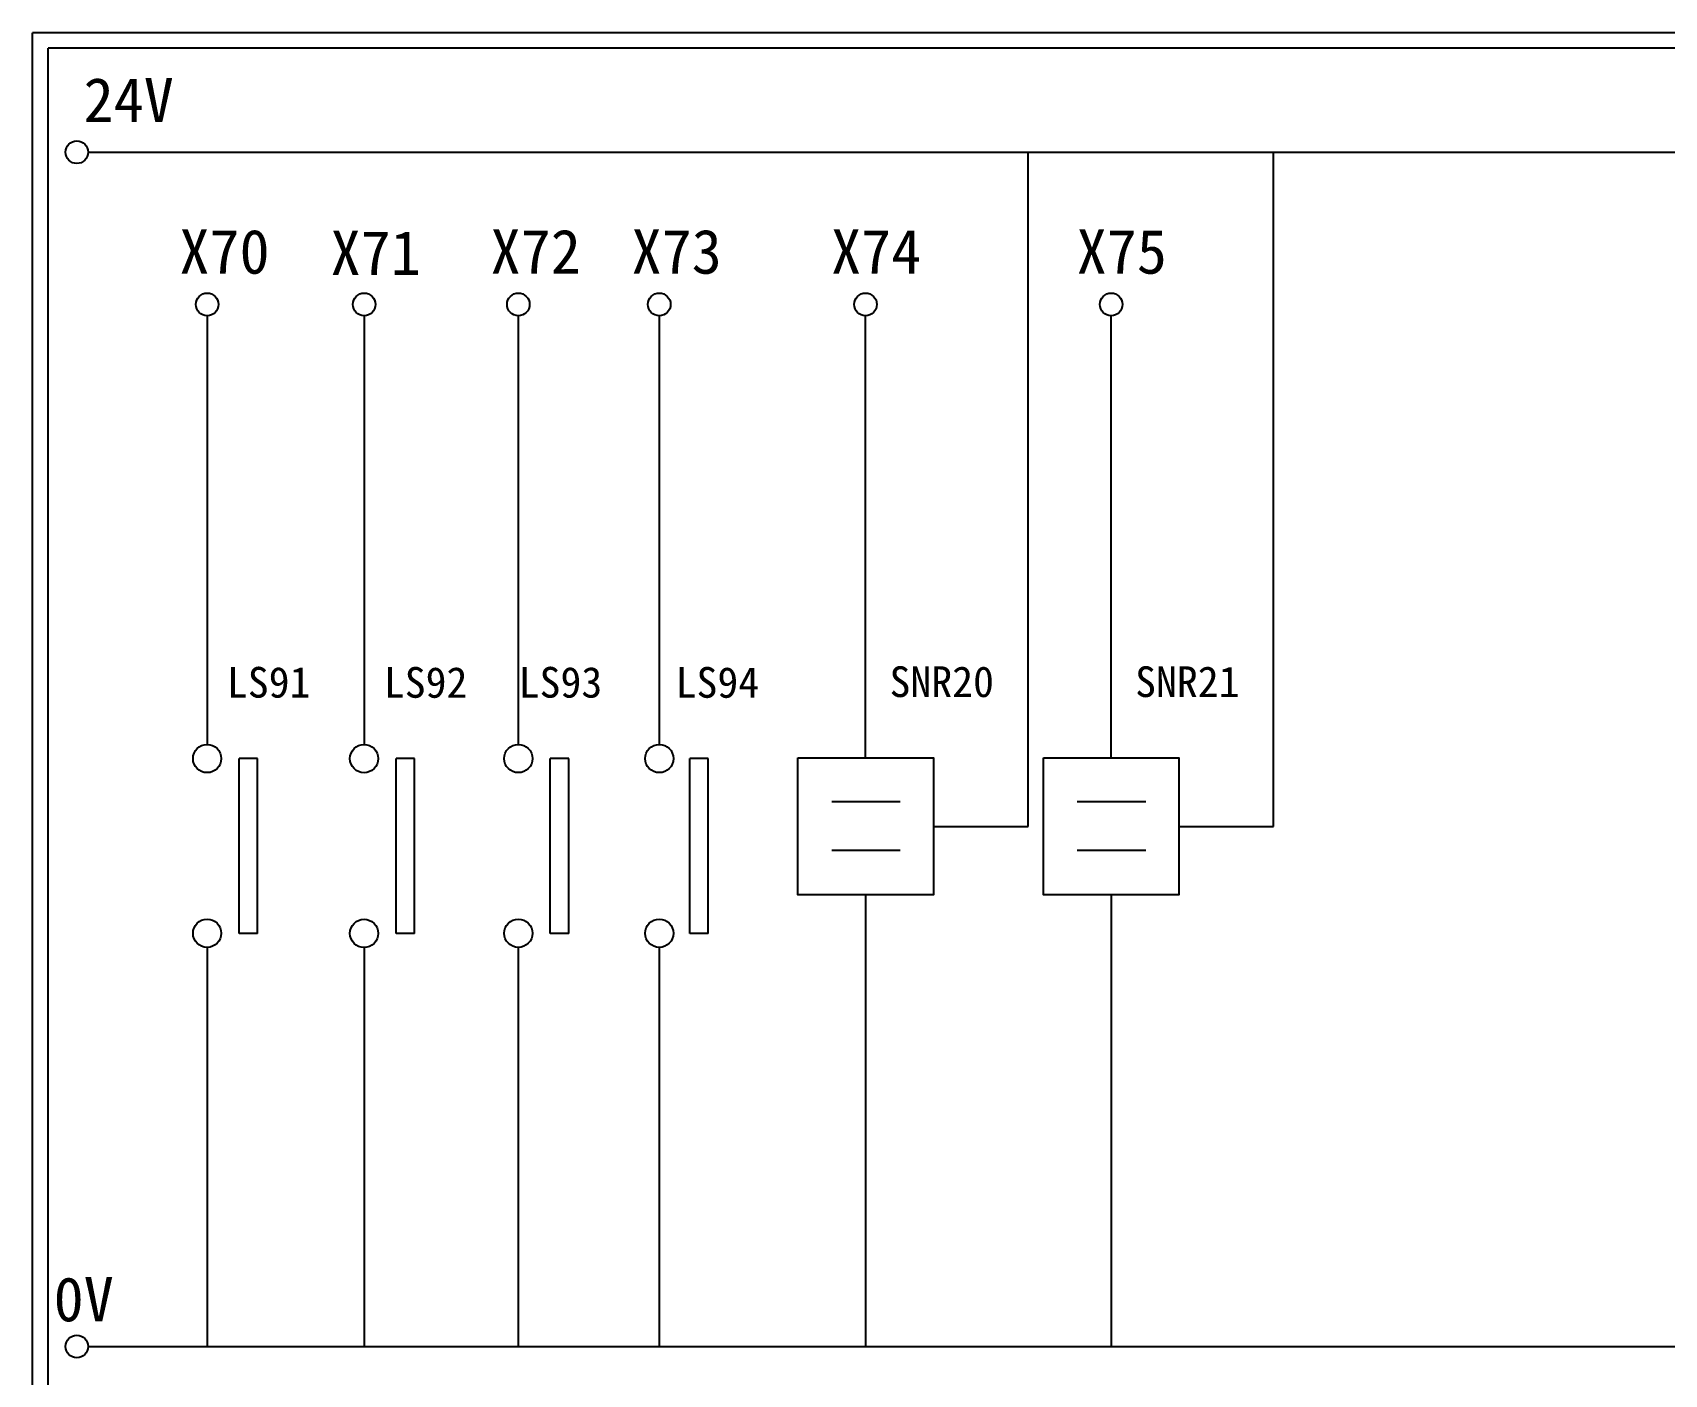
# Model space of a CAD drawing. Extents: x 275 to 562, y 265 to 469.
# Drawn here: x 274.9 to 407.8, y 359.6 to 468.9 of the extents above; entities that cross this region are included whole.
import ezdxf

# ---------------------------------------------------------------- set-up
doc = ezdxf.new("R2010")
doc.units = 0
doc.layers.get('0').update_dxf_attribs({"linetype": 'CONTINUOUS'})
doc.layers.add('圖框層', color=7, linetype='CONTINUOUS')
doc.layers.add('標尺寸層', color=3, linetype='CONTINUOUS')
doc.styles.add('STSL', font='kaiu.ttf')

msp = doc.modelspace()

# ---------------------------------------------------------------- linework, layer by layer
for p, q in [((355.96, 404.26), (355.96, 459.17)), ((375.96, 404.26), (375.96, 459.17)), ((342.73, 409.84), (342.73, 445.86)), ((362.73, 409.84), (362.73, 445.86)), ((293.22, 409.78), (291.71, 409.78)), ((306, 409.78), (304.49, 409.78)), ((318.56, 409.78), (317.05, 409.78)), ((329.91, 409.78), (328.41, 409.78)), ((348.25, 404.26), (355.96, 404.26)), ((368.25, 404.26), (375.96, 404.26)), ((342.73, 398.68), (342.73, 361.9)), ((362.73, 398.68), (362.73, 361.9)), ((293.22, 395.55), (291.71, 395.55)), ((306, 395.55), (304.49, 395.55)), ((318.56, 395.55), (317.05, 395.55)), ((329.91, 395.55), (328.41, 395.55))]:
    msp.add_line(p, q)
for points in [[(337.22, 409.84), (348.25, 409.84), (348.25, 398.68), (337.22, 398.68)], [(357.22, 409.84), (368.25, 409.84), (368.25, 398.68), (357.22, 398.68)]]:
    msp.add_lwpolyline(points, close=True)
at = {"layer": '圖框層', "color": 7}
for p, q in [((561.9, 468.91), (274.9, 468.91)), ((274.9, 264.95), (274.9, 468.91)), ((560.65, 467.66), (276.15, 467.66)), ((276.15, 266.2), (276.15, 467.66))]:
    msp.add_line(p, q, dxfattribs=at)
at = {"layer": '標尺寸層', "color": 7}
for p, q in [((279.42, 459.17), (557.02, 459.17)), ((289.11, 445.86), (289.11, 410.94)), ((301.89, 445.86), (301.89, 410.93)), ((314.45, 445.86), (314.45, 410.94)), ((325.93, 445.86), (325.93, 410.94)), ((291.71, 395.55), (291.71, 409.78)), ((293.22, 395.55), (293.22, 409.78)), ((304.49, 395.55), (304.49, 409.78)), ((306, 395.55), (306, 409.78)), ((317.05, 395.55), (317.05, 409.78)), ((318.56, 395.55), (318.56, 409.78)), ((328.41, 395.55), (328.41, 409.78)), ((329.91, 395.55), (329.91, 409.78)), ((339.97, 406.29), (345.54, 406.29)), ((359.97, 406.29), (365.54, 406.29)), ((339.97, 402.32), (345.54, 402.32)), ((359.97, 402.32), (365.54, 402.32)), ((289.11, 394.41), (289.11, 361.9)), ((301.89, 394.41), (301.89, 361.9)), ((301.89, 394.4), (301.89, 361.9)), ((314.45, 394.41), (314.45, 361.9)), ((325.93, 394.41), (325.93, 361.9)), ((279.42, 361.9), (557.5, 361.9))]:
    msp.add_line(p, q, dxfattribs=at)
for centre, radius in [((278.5, 459.17), 0.92), ((289.11, 446.78), 0.92), ((301.89, 446.78), 0.92), ((301.89, 446.78), 0.92), ((314.45, 446.78), 0.92), ((325.93, 446.78), 0.92), ((342.73, 446.78), 0.92), ((362.73, 446.78), 0.92), ((289.11, 409.79), 1.15), ((301.89, 409.78), 1.15), ((314.45, 409.79), 1.15), ((325.93, 409.79), 1.15), ((289.11, 395.56), 1.15), ((301.89, 395.55), 1.15), ((314.45, 395.56), 1.15), ((325.93, 395.56), 1.15), ((278.5, 361.9), 0.92)]:
    msp.add_circle(centre, radius, dxfattribs=at)

# ---------------------------------------------------------------- texts
at = {"layer": '圖框層', "color": 4, "style": 'STSL'}
for s, height, p in [('24V', 3.6, (279.05, 461.63)), ('X70', 3.6, (286.85, 449.28)), ('X71', 3.6, (299.16, 449.18)), ('X72', 3.6, (312.19, 449.28)), ('X73', 3.6, (323.67, 449.28)), ('X74', 3.6, (339.92, 449.28)), ('X75', 3.6, (359.92, 449.28)), ('LS91', 2.5, (290.72, 414.75)), ('LS92', 2.5, (303.5, 414.74)), ('LS93', 2.5, (314.48, 414.75)), ('LS94', 2.5, (327.26, 414.74)), ('SNR20', 2.5, (344.68, 414.8)), ('SNR21', 2.5, (364.68, 414.8)), ('0V', 3.6, (276.61, 363.95))]:
    msp.add_text(s, height=height, dxfattribs=at).set_placement(p)

doc.saveas('drawing.dxf')
